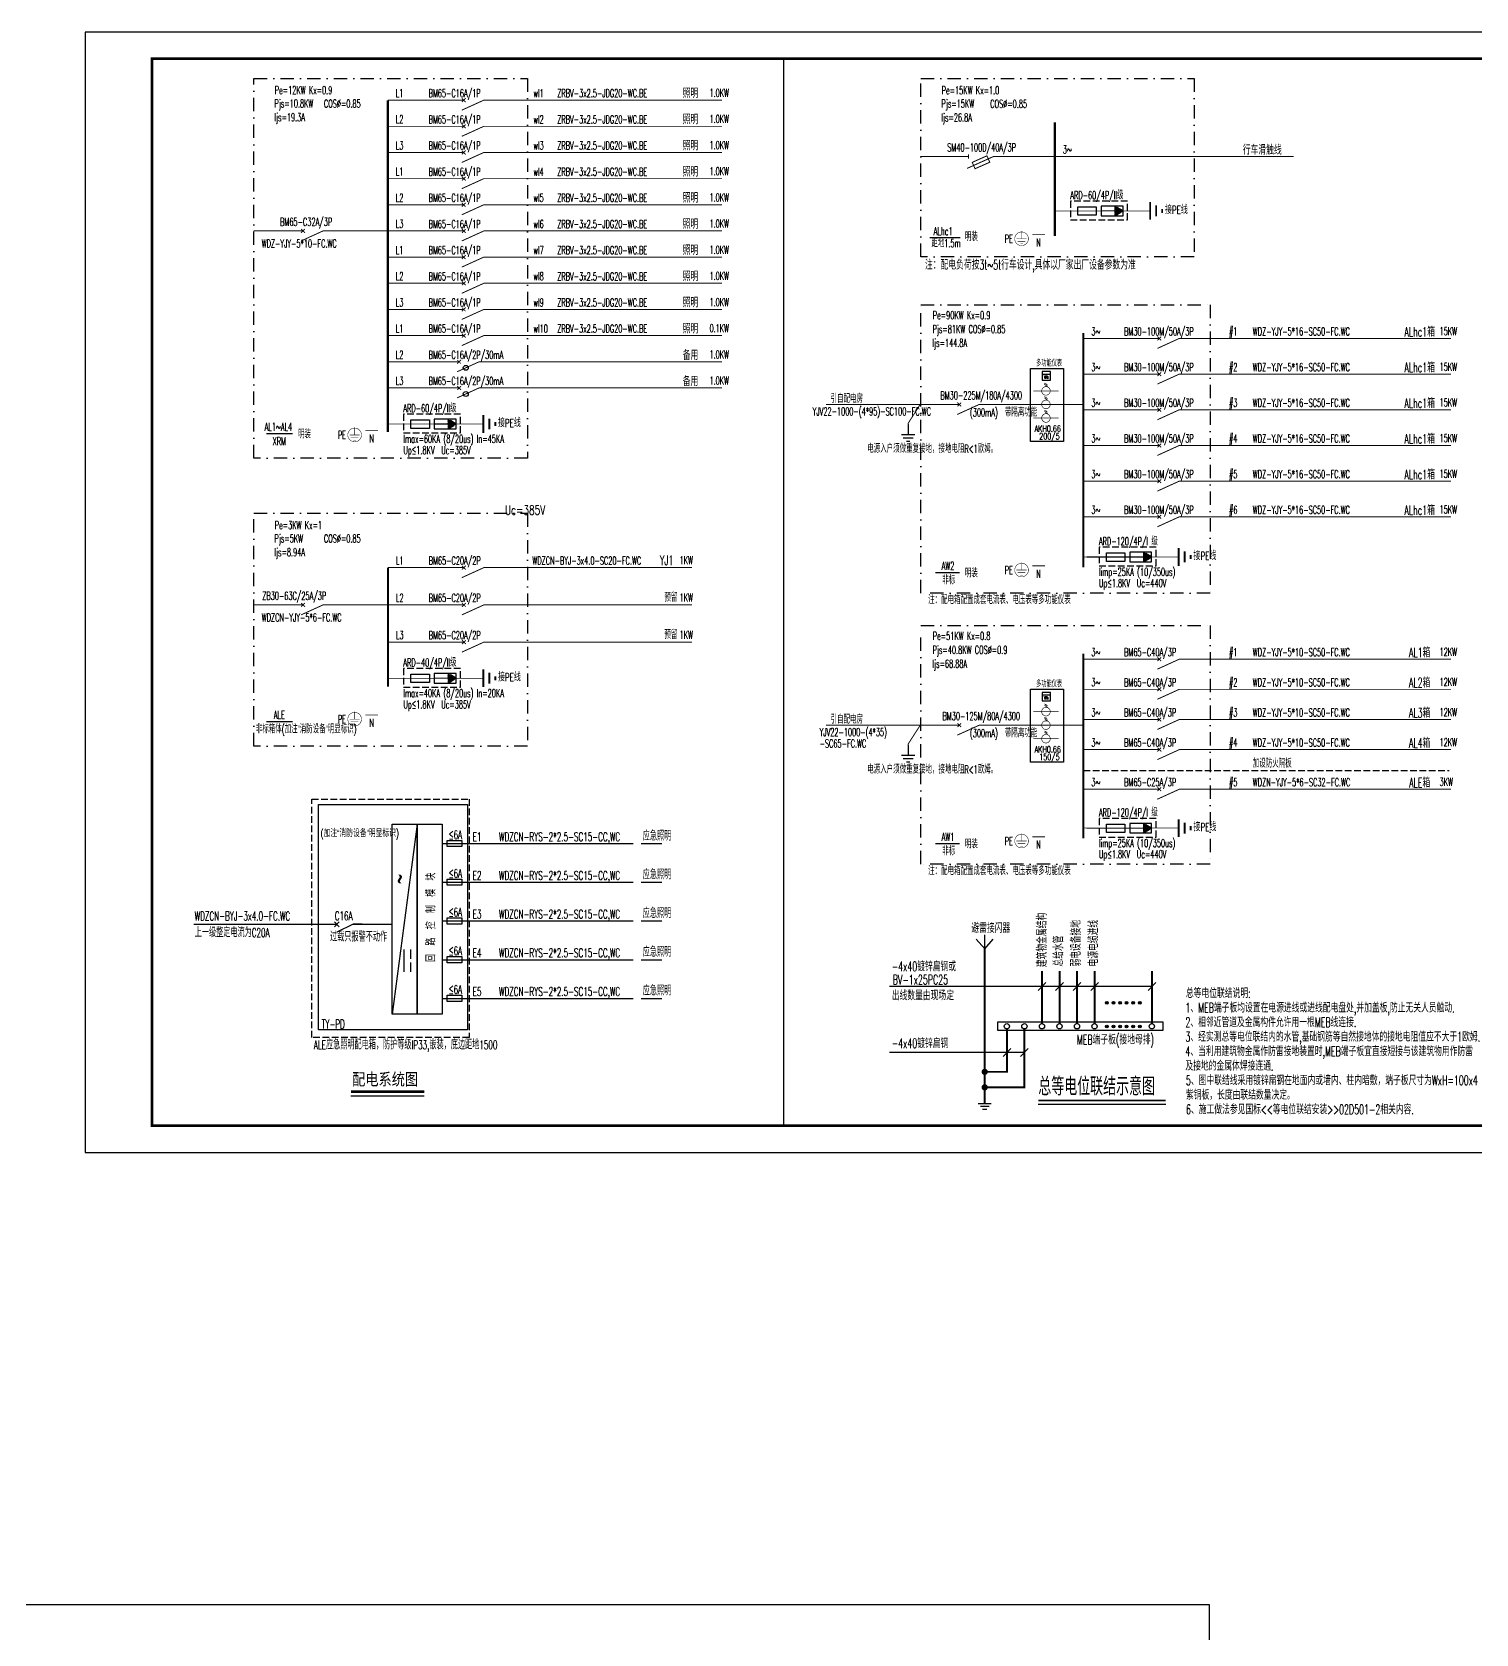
# Model space of a CAD drawing. Extents: x -417156 to 1571408, y 205758 to 1045562.
# Drawn here: x 987235 to 1041386, y 985506 to 1045562 of the extents above; entities that cross this region are included whole.
import ezdxf
from ezdxf.enums import TextEntityAlignment as Align

# ---------------------------------------------------------------- set-up
doc = ezdxf.new("R2010")
doc.units = 0
doc.header["$LTSCALE"] = 1000
doc.header["$MEASUREMENT"] = 0
for name, pattern in [('__DASH', [0.35, 0.25, -0.1]), ('ACAD_ISO02W100', [15, 12, -3]), ('DASH', [0.35, 0.25, -0.1]), ('DASHDOTX2', [2, 1, -0.5, 0, -0.5])]:
    doc.linetypes.add(name, pattern=pattern)
doc.layers.get('0').update_dxf_attribs({"linetype": 'CONTINUOUS'})
for name, color, linetype in [('DIM-照明', 4, 'CONTINUOUS'), ('DOTLN', 2, 'CONTINUOUS'), ('E-SB', 3, 'CONTINUOUS'), ('E-电气标注', 4, 'CONTINUOUS'), ('ELEMENT', 3, 'CONTINUOUS'), ('EQUIP', 3, 'CONTINUOUS'), ('EQUIP_标注', 4, 'CONTINUOUS'), ('LZQ', 200, 'CONTINUOUS'), ('PUB_TEXT', 7, 'CONTINUOUS'), ('PUB_TITLE', 4, 'CONTINUOUS'), ('SIG_TEXT', 7, 'CONTINUOUS'), ('TEL_TEXT', 7, 'CONTINUOUS'), ('TEL_TITLE', 7, 'CONTINUOUS'), ('TEXT', 7, 'CONTINUOUS'), ('WIRE-母线', 6, 'CONTINUOUS'), ('WIRE-照明', 1, 'CONTINUOUS'), ('WIRE-系统', 4, 'CONTINUOUS'), ('XTT', 3, 'CONTINUOUS'), ('ZXP', 7, 'CONTINUOUS'), ('电气', 7, 'CONTINUOUS'), ('电气说明', 2, 'CONTINUOUS'), ('系统层', 7, 'CONTINUOUS')]:
    doc.layers.add(name, color=color, linetype=linetype)
doc.styles.add('-宋体', font='', dxfattribs={"width": 0.8})
doc.styles.add('_COMPLEX', font='complex_.ttf', dxfattribs={"width": 0.6})
doc.styles.add('HZTXT', font='txt', dxfattribs={"width": 0.7, "height": 300, "bigfont": 'HZTXT'})
doc.styles.add('IDQSTYLE', font='simplex.shx', dxfattribs={"width": 0.7, "bigfont": 'hztxt.shx'})
doc.styles.get("Standard").update_dxf_attribs({"font": 'gbenor.shx', "bigfont": 'gbcbig.shx'})
doc.styles.add('STY53', font='COMPLEX', dxfattribs={"width": 0.6, "bigfont": 'HZTXT'})
doc.styles.add('TXT', font='ros.shx', dxfattribs={"width": 0.8, "height": 300, "bigfont": 'hzs.shx'})
doc.styles.add('宋体', font='')
doc.styles.get('-宋体').set_extended_font_data('SimSun')
doc.styles.get('宋体').set_extended_font_data('SimSun')

# ---------------------------------------------------------------- blocks, each defined once
blk = doc.blocks.new('$ELEMENT$00000454')
at = {"const_width": 0.0233}
for points in [[(0, 0), (0, -0.375)], [(-0.25, -0.375), (0.25, -0.375)], [(-0.188, -0.5), (0.188, -0.5)], [(-0.062, -0.625), (0.062, -0.625)]]:
    blk.add_lwpolyline(points, dxfattribs=at)
blk.add_lwpolyline([(0, -0.04, 1), (0, -0.707, 1), (0, -0.04, 1)], format="xyb", dxfattribs=at)
at = {"flags": 9}
blk.add_attdef('S', (0, 0), '', height=0.00000667, dxfattribs=at)
blk = doc.blocks.new('$ELEMENT$00000529')
at = {"const_width": 0.0233}
for points in [[(0, 0), (0, -0.183)], [(-0.291, -0.342), (-0.139, -0.275), (0.017, -0.625), (-0.136, -0.693), (-0.291, -0.342)], [(0, -1), (0, -0.78), (-0.283, -0.152)], [(-0.05, -0.183), (0.05, -0.183)]]:
    blk.add_lwpolyline(points, dxfattribs=at)
at = {"flags": 9}
blk.add_attdef('S', (0, 0), '', height=0.00000667, dxfattribs=at)
blk = doc.blocks.new('M_U44UVE')
for p, q in [((-0.25, -0.375), (0.25, -0.375)), ((-0.1875, -0.5), (0.1875, -0.5)), ((-0.0625, -0.625), (0.0625, -0.625))]:
    blk.add_line(p, q)
blk.add_lwpolyline([(0, 0), (0, -0.375)])
at = {"width": 0.8, "flags": 9}
blk.add_attdef('S', (0.25, -0.5), '', height=0.2, dxfattribs=at)
blk = doc.blocks.new('A$C6EE804A7')
at = {"layer": 'EQUIP', "xscale": 1000, "yscale": 1000, "zscale": 1000, "rotation": 270}
blk.add_blockref('M_U44UVE', (625, 250), dxfattribs=at)
blk = doc.blocks.new('$ELEMENT$00000497')
at = {"const_width": 0.0233}
for points in [[(0, 0), (0, -0.25)], [(0, -1), (0, -0.75), (-0.25, -0.2)], [(-0.047, -0.297), (0.047, -0.203)], [(-0.047, -0.203), (0.047, -0.297)]]:
    blk.add_lwpolyline(points, dxfattribs=at)
at = {"flags": 9}
blk.add_attdef('S', (0, 0), '', height=0.00000667, dxfattribs=at)
blk = doc.blocks.new('$ELEMENT$00000189')
at = {"const_width": 0.0233}
for points in [[(0, 0), (0, -1)], [(0.167, -0.5), (0.3, -0.5)], [(0.256, -0.433), (0.172, -0.567)], [(0.308, -0.433), (0.225, -0.567)]]:
    blk.add_lwpolyline(points, dxfattribs=at)
blk.add_lwpolyline([(0, -0.333, 1), (0, -0.667, 1), (0, -0.333)], format="xyb", close=True, dxfattribs=at)
at = {"flags": 9}
blk.add_attdef('S', (0, 0), '', height=0.00000667, dxfattribs=at)
blk = doc.blocks.new('_LINKPT1')
blk.add_line((0, 0), (0, 0))
blk = doc.blocks.new('M_Z15DKY')
for p, q in [((0.5, 0.5), (-0.5, 0.5)), ((-0.5, 0.5), (-0.5, -0.5)), ((-0.5, 0.2), (0.5, 0.2)), ((0.5, -0.5), (0.5, 0.5)), ((-0.5, -0.5), (0.5, -0.5))]:
    blk.add_line(p, q)
for p in [(-0.5, 0), (0, 0.5), (0.5, 0), (0, -0.5)]:
    blk.add_blockref('_LINKPT1', p)
at = {"style": '_COMPLEX', "width": 0.6}
blk.add_text('Wh', height=0.4, dxfattribs=at).set_placement((0, -0.35), align=Align.CENTER)
at = {"width": 0.8, "flags": 9}
blk.add_attdef('A', (0, 0), '', height=0.00002, dxfattribs=at)
blk = doc.blocks.new('$ELEMENT$00000525')
at = {"const_width": 0.0233}
for points in [[(0, 0), (0, -0.25)], [(-0.25, -0.2), (0, -0.75), (0, -1)], [(-0.047, -0.203), (0.047, -0.297)], [(0.047, -0.203), (-0.047, -0.297)]]:
    blk.add_lwpolyline(points, dxfattribs=at)
blk.add_circle((-0.151, -0.417), 0.0615)
at = {"flags": 9}
blk.add_attdef('S', (0, 0), '', height=0.00000667, dxfattribs=at)

msp = doc.modelspace()

# ---------------------------------------------------------------- hatches: boundary and pattern name
at = {"layer": 'DIM-照明', "linetype": 'BYBLOCK'}
for points in [[(1027595, 1009169, 1), (1027496, 1009169, 1)], [(1027841, 1009169, 1), (1027742, 1009169, 1)], [(1028087, 1009169, 1), (1027989, 1009169, 1)], [(1028334, 1009169, 1), (1028235, 1009169, 1)], [(1028580, 1009169, 1), (1028482, 1009169, 1)], [(1028827, 1009169, 1), (1028728, 1009169, 1)], [(1027595, 1008280, 1), (1027496, 1008280, 1)], [(1027841, 1008280, 1), (1027742, 1008280, 1)], [(1028087, 1008280, 1), (1027989, 1008280, 1)], [(1028334, 1008280, 1), (1028235, 1008280, 1)], [(1028580, 1008280, 1), (1028482, 1008280, 1)], [(1028827, 1008280, 1), (1028728, 1008280, 1)]]:
    msp.add_hatch(color=256, dxfattribs=at).paths.add_polyline_path(points)
h = msp.add_hatch(color=256, dxfattribs=at)
edge = h.paths.add_edge_path()
edge.add_ellipse((1022963, 1006580), major_axis=(-9, 118), ratio=1, start_angle=0, end_angle=360)
h = msp.add_hatch(color=256, dxfattribs=at)
edge = h.paths.add_edge_path()
edge.add_ellipse((1022963, 1005998), major_axis=(-9, 118), ratio=1, start_angle=0, end_angle=360)
at = {"layer": '电气'}
h = msp.add_hatch(dxfattribs=at)
h.set_pattern_fill('ANSI31', color=256, scale=100, style=0)
h.set_pattern_definition([(45, (1506693.367, 1024801.928), (-7.07106781, 7.07106781), [])])
h.paths.add_polyline_path([(1028151, 1038856), (1027848, 1039035), (1027848, 1038677)])
h = msp.add_hatch(dxfattribs=at)
h.set_pattern_fill('ANSI31', color=256, scale=100, style=0)
h.set_pattern_definition([(45, (1481680.628, 1016813.253), (-7.07106781, 7.07106781), [])])
h.paths.add_polyline_path([(1003138, 1030867), (1002835, 1031046), (1002835, 1030688)])
h = msp.add_hatch(dxfattribs=at)
h.set_pattern_fill('ANSI31', color=256, scale=100, style=0)
h.set_pattern_definition([(45, (1507765.502, 1011827.852), (-7.07106781, 7.07106781), [])])
h.paths.add_polyline_path([(1029223, 1025882), (1028920, 1026061), (1028920, 1025703)])
h = msp.add_hatch(dxfattribs=at)
h.set_pattern_fill('ANSI31', color=256, scale=100, style=0)
h.set_pattern_definition([(45, (1481680.628, 1007282.191), (-7.07106781, 7.07106781), [])])
h.paths.add_polyline_path([(1003138, 1021336), (1002835, 1021515), (1002835, 1021157)])
h = msp.add_hatch(dxfattribs=at)
h.set_pattern_fill('ANSI31', color=256, scale=100, style=0)
h.set_pattern_definition([(45, (1507765.502, 1001663.44), (-7.07106781, 7.07106781), [])])
h.paths.add_polyline_path([(1029223, 1015717), (1028920, 1015896), (1028920, 1015539)])

# ---------------------------------------------------------------- linework, layer by layer
at = {"color": 250}
msp.add_line((1015411, 1044562), (1015411, 1004562), dxfattribs=at)
at = {"linetype": '__DASH'}
msp.add_line((1026665, 1017878), (1040383, 1017878), dxfattribs=at)
at = {"color": 7}
for p, q in [((1001677, 1015866, 7223), (1000736, 1008740, 7223)), ((999613, 1012117, 10835), (999280, 1012117, 10835)), ((1001182, 1011168, 3612), (1001182, 1010333, 3612)), ((1001429, 1011168, 3612), (1001429, 1010815, 3612)), ((1001429, 1010674, 3612), (1001429, 1010333, 3612))]:
    msp.add_line(p, q, dxfattribs=at)
for p, q in [((1010084, 1015137, 14446), (1010859, 1015137, 14446)), ((1010084, 1013686, 14446), (1010859, 1013686, 14446)), ((1010084, 1012236, 14446), (1010859, 1012236, 14446)), ((1010084, 1010785, 14446), (1010859, 1010785, 14446)), ((1010084, 1009335, 14446), (1010859, 1009335, 14446))]:
    msp.add_line(p, q)
at = {"color": 1}
for p, q in [((998366, 1012110, 11423), (998666, 1012110, 10835)), ((999280, 1012117, 10835), (1000736, 1012117, 7223))]:
    msp.add_line(p, q, dxfattribs=at)
at = {"color": 7, "linetype": 'ACAD_ISO02W100'}
for p, q in [((998758, 1012204, 10835), (998574, 1012016, 10835)), ((998574, 1012204, 10835), (998758, 1012016, 10835)), ((999280, 1012117, 10835), (998670, 1011816, 10835))]:
    msp.add_line(p, q, dxfattribs=at)
at = {"color": 3, "linetype": 'CONTINUOUS', "const_width": 27}
for points in [[(1028151, 1038856), (1029169, 1038856)], [(1003138, 1030867), (1004156, 1030867)], [(1029223, 1025882), (1030241, 1025882)], [(1003138, 1021336), (1004156, 1021336)], [(1029223, 1015717), (1030241, 1015717)]]:
    msp.add_lwpolyline(points, dxfattribs=at)
at = {"ltscale": 10, "const_width": 50}
for points in [[(1020900, 1037856), (1022054, 1037856)], [(996027, 1030502), (997014, 1030502)], [(1021114, 1025291), (1022026, 1025291)], [(996027, 1019706), (997014, 1019706)], [(1021114, 1015133), (1022026, 1015133)]]:
    msp.add_lwpolyline(points, dxfattribs=at)
msp.add_lwpolyline([(997977, 1016596), (1003570, 1016596), (1003570, 1008160), (997977, 1008160)], close=True)
at = {"color": 7, "elevation": 7223}
for points in [[(1001677, 1015866), (1001677, 1008740), (1000736, 1008740), (1000736, 1015866), (1001677, 1015866)], [(1002617, 1015866), (1002617, 1008740), (1001677, 1008740), (1001677, 1015866), (1002617, 1015866)]]:
    msp.add_lwpolyline(points, dxfattribs=at)
at = {"layer": 'DIM-照明', "ltscale": 1.2}
for q in [(1022642, 1011554), (1022963, 1011718), (1023284, 1011554)]:
    msp.add_line((1022963, 1011190), q, dxfattribs=at)
at = {"layer": 'DIM-照明', "ltscale": 1200}
for p, q in [((1029233, 1009778), (1019390, 1009778)), ((1024451, 1007306), (1019390, 1007306)), ((1022717, 1005392), (1023209, 1005392)), ((1022799, 1005287), (1023127, 1005287)), ((1022881, 1005185), (1023045, 1005185))]:
    msp.add_line(p, q, dxfattribs=at)
at = {"layer": 'DIM-照明', "linetype": 'BYBLOCK'}
for p, q in [((1025257, 1009923), (1024966, 1009632)), ((1025914, 1009923), (1025623, 1009632)), ((1026571, 1009923), (1026281, 1009632)), ((1027228, 1009923), (1026938, 1009632)), ((1029378, 1009923), (1029087, 1009632)), ((1023945, 1007451), (1023654, 1007161)), ((1024596, 1007451), (1024306, 1007161))]:
    msp.add_line(p, q, dxfattribs=at)
at = {"layer": 'DIM-照明', "ltscale": 1.2, "const_width": 73.9}
for points in [[(1022963, 1005392), (1022963, 1011190)], [(1025112, 1008387), (1025112, 1010365)], [(1025769, 1008387), (1025769, 1010365)], [(1026426, 1008387), (1026426, 1010365)], [(1027083, 1008387), (1027083, 1010365)], [(1029233, 1008387), (1029233, 1010365)], [(1023800, 1008189), (1023800, 1006580), (1022963, 1006580)], [(1024451, 1008189), (1024451, 1005998), (1022963, 1005998)]]:
    msp.add_lwpolyline(points, dxfattribs=at)
at = {"layer": 'DIM-照明', "linetype": 'BYBLOCK'}
msp.add_lwpolyline([(1023453, 1008455), (1029639, 1008455), (1029639, 1008126), (1023453, 1008126)], close=True, dxfattribs=at)
for centre, radius in [((1027545, 1009169), 49.3), ((1027792, 1009169), 49.3), ((1028038, 1009169), 49.3), ((1028284, 1009169), 49.3), ((1028531, 1009169), 49.3), ((1028777, 1009169), 49.3), ((1023794, 1008288), 98.8), ((1024451, 1008288), 98.8), ((1025110, 1008288), 98.8), ((1025767, 1008288), 98.8), ((1026424, 1008288), 98.8), ((1027081, 1008288), 98.8), ((1029231, 1008288), 98.8), ((1027545, 1008280), 49.3), ((1027792, 1008280), 49.3), ((1028038, 1008280), 49.3), ((1028284, 1008280), 49.3), ((1028531, 1008280), 49.3), ((1028777, 1008280), 49.3)]:
    msp.add_circle(centre, radius, dxfattribs=at)
at = {"layer": 'DOTLN', "color": 2, "linetype": 'DASH'}
for points in [[(1026178, 1038520), (1028319, 1038520), (1028319, 1039220), (1026178, 1039220)], [(1001165, 1030531), (1003307, 1030531), (1003307, 1031231), (1001165, 1031231)], [(1027250, 1025546), (1029392, 1025546), (1029392, 1026246), (1027250, 1026246)], [(1001165, 1021000), (1003307, 1021000), (1003307, 1021700), (1001165, 1021700)], [(1027250, 1015381), (1029392, 1015381), (1029392, 1016081), (1027250, 1016081)]]:
    msp.add_lwpolyline(points, close=True, dxfattribs=at)
at = {"layer": 'DOTLN', "linetype": 'DASH'}
for points in [[(1028151, 1038856), (1027848, 1039035), (1027848, 1038677), (1028151, 1038856)], [(1003138, 1030867), (1002835, 1031046), (1002835, 1030688), (1003138, 1030867)], [(1029223, 1025882), (1028920, 1026061), (1028920, 1025703), (1029223, 1025882)], [(1003138, 1021336), (1002835, 1021515), (1002835, 1021157), (1003138, 1021336)], [(1029223, 1015717), (1028920, 1015896), (1028920, 1015539), (1029223, 1015717)]]:
    msp.add_lwpolyline(points, dxfattribs=at)
at = {"layer": 'E-电气标注', "color": 2, "linetype": 'DASH'}
msp.add_lwpolyline([(997727, 1016798), (1003634, 1016798), (1003634, 1007871), (997727, 1007871)], close=True, dxfattribs=at)
at = {"layer": 'EQUIP', "color": 3, "linetype": 'BYBLOCK', "const_width": 35}
for points in [[(1020095, 1030560), (1020095, 1030900), (1020546, 1031601)], [(1020095, 1018536), (1020095, 1018876), (1020546, 1019577)]]:
    msp.add_lwpolyline(points, dxfattribs=at)
at = {"layer": 'EQUIP_标注', "const_width": 70, "elevation": 602}
msp.add_lwpolyline([(1024973, 1005503), (1029752, 1005503)], dxfattribs=at)
at = {"layer": 'EQUIP_标注', "elevation": 602}
msp.add_lwpolyline([(1024973, 1005363), (1029752, 1005363)], dxfattribs=at)
at = {"layer": 'LZQ', "linetype": 'DASHDOTX2', "ltscale": 0.5}
for points in [[(995552, 1043824), (1005810, 1043824), (1005810, 1029588), (995552, 1029588)], [(1020564, 1043817), (1030822, 1043817), (1030822, 1037135), (1020564, 1037135)], [(1020564, 1035340), (1031415, 1035340), (1031415, 1024523), (1020564, 1024523)], [(995552, 1027518), (1005810, 1027518), (1005810, 1018793), (995552, 1018793)], [(1020564, 1023316), (1031415, 1023316), (1031415, 1014364), (1020564, 1014364)]]:
    msp.add_lwpolyline(points, close=True, dxfattribs=at)
at = {"layer": 'PUB_TITLE'}
msp.add_lwpolyline([(863197, 867803), (1031397, 867803), (1031397, 986603), (863197, 986603)], close=True, dxfattribs=at)
at = {"layer": 'SIG_TEXT'}
for points in [[(1024675, 1032953), (1025920, 1032953), (1025920, 1030211), (1024675, 1030211)], [(1024675, 1020928), (1025920, 1020928), (1025920, 1018187), (1024675, 1018187)]]:
    msp.add_lwpolyline(points, close=True, dxfattribs=at)
at = {"layer": 'TEL_TITLE'}
msp.add_lwpolyline([(989229, 1003562), (1048629, 1003562), (1048629, 1045562), (989229, 1045562)], close=True, dxfattribs=at)
at = {"layer": 'TEL_TITLE', "const_width": 100}
msp.add_lwpolyline([(991729, 1004562), (1047629, 1004562), (1047629, 1044562), (991729, 1044562)], close=True, dxfattribs=at)
at = {"layer": 'WIRE-母线', "ltscale": 10, "const_width": 80}
for points in [[(1000579, 1043007), (1000580, 1030568)], [(1025593, 1042173), (1025593, 1037918)], [(1026665, 1025496), (1026665, 1034282)], [(1000582, 1025483), (1000582, 1021026)], [(1026665, 1015338), (1026665, 1022257)]]:
    msp.add_lwpolyline(points, dxfattribs=at)
at = {"layer": 'WIRE-照明', "const_width": 40}
for points in [[(1027326, 1038856), (1027848, 1038856)], [(1002314, 1030867), (1002835, 1030867)], [(1028399, 1025882), (1028920, 1025882)], [(1002314, 1021336), (1002835, 1021336)], [(1028399, 1015717), (1028920, 1015717)]]:
    msp.add_lwpolyline(points, dxfattribs=at)
at = {"layer": 'WIRE-系统', "ltscale": 10}
for points, const_width in [([(1000579, 1043007), (1003051, 1043007)], 35), ([(1004376, 1043007), (1013110, 1043007)], 35), ([(1000579, 1042027), (1003051, 1042027)], 35), ([(1004376, 1042027), (1013110, 1042027)], 35), ([(1000579, 1041046), (1003051, 1041046)], 35), ([(1004376, 1041046), (1013110, 1041046)], 35), ([(1025593, 1040895), (1034552, 1040895)], 35), ([(1000579, 1040065), (1003051, 1040065)], 35), ([(1004376, 1040065), (1013110, 1040065)], 35), ([(1000579, 1039085), (1003051, 1039085)], 35), ([(1004376, 1039085), (1013110, 1039085)], 35), ([(1000579, 1038104), (1003051, 1038104)], 35), ([(1004376, 1038104), (1013110, 1038104)], 35), ([(1024745, 1037968), (1025225, 1037968)], 28), ([(1000579, 1037123), (1003051, 1037123)], 35), ([(1004376, 1037123), (1013110, 1037123)], 35), ([(1000579, 1036142), (1003051, 1036142)], 35), ([(1004376, 1036142), (1013110, 1036142)], 35), ([(1000579, 1035162), (1003051, 1035162)], 35), ([(1004376, 1035162), (1013110, 1035162)], 35), ([(1000579, 1034181), (1003051, 1034181)], 35), ([(1004376, 1034181), (1013110, 1034181)], 35), ([(1026662, 1034075), (1029135, 1034075)], 35), ([(1030460, 1034075), (1040455, 1034075)], 35), ([(1000579, 1033200), (1003051, 1033200)], 35), ([(1004376, 1033200), (1013110, 1033200)], 35), ([(1026662, 1032738), (1029135, 1032738)], 35), ([(1030460, 1032738), (1040455, 1032738)], 35), ([(1000579, 1032220), (1003051, 1032220)], 35), ([(1004376, 1032220), (1013110, 1032220)], 35), ([(1026662, 1031400), (1029135, 1031400)], 35), ([(1030460, 1031400), (1040455, 1031400)], 35), ([(999732, 1030615), (1000212, 1030615)], 28), ([(1026662, 1030063), (1029135, 1030063)], 35), ([(1030460, 1030063), (1040455, 1030063)], 35), ([(1026662, 1028726), (1029135, 1028726)], 35), ([(1030460, 1028726), (1040455, 1028726)], 35), ([(1026662, 1027388), (1029135, 1027388)], 35), ([(1030460, 1027388), (1040455, 1027388)], 35), ([(1000582, 1025483), (1003055, 1025483)], 35), ([(1004555, 1025483), (1011990, 1025483)], 35), ([(1024745, 1025549), (1025225, 1025549)], 28), ([(1000582, 1024086), (1003055, 1024086)], 35), ([(1004555, 1024086), (1011990, 1024086)], 35), ([(1000582, 1022689), (1003055, 1022689)], 35), ([(1004555, 1022689), (1011990, 1022689)], 35), ([(1026662, 1022051), (1029135, 1022051)], 35), ([(1030460, 1022051), (1040455, 1022051)], 35), ([(1026662, 1020921), (1029135, 1020921)], 35), ([(1030460, 1020921), (1040455, 1020921)], 35), ([(999732, 1019958), (1000212, 1019958)], 28), ([(1026662, 1019790), (1029135, 1019790)], 35), ([(1030460, 1019790), (1040455, 1019790)], 35), ([(1026662, 1018660), (1029135, 1018660)], 35), ([(1030460, 1018660), (1040455, 1018660)], 35), ([(1026662, 1017175), (1029135, 1017175)], 35), ([(1030460, 1017175), (1040455, 1017175)], 35), ([(1024745, 1015391), (1025225, 1015391)], 28)]:
    msp.add_lwpolyline(points, dxfattribs=dict(at, const_width=const_width))
at = {"layer": 'WIRE-系统', "const_width": 35}
for points in [[(1022207, 1040895), (1020562, 1040895)], [(1023332, 1040895), (1025591, 1040895)], [(997209, 1038104), (995550, 1038104)], [(998334, 1038104), (1000579, 1038104)], [(997212, 1024086), (995553, 1024086)], [(998337, 1024086), (1000582, 1024086)]]:
    msp.add_lwpolyline(points, dxfattribs=at)
at = {"layer": 'WIRE-系统', "color": 4, "const_width": 35}
for points in [[(1022009, 1031601), (1017005, 1031601)], [(1026665, 1031601), (1023134, 1031601)], [(1022009, 1019577), (1017005, 1019577)], [(1026665, 1019577), (1023134, 1019577)]]:
    msp.add_lwpolyline(points, dxfattribs=at)
at = {"layer": 'XTT', "color": 3, "linetype": 'CONTINUOUS'}
for p, q in [((1002617, 1015137, 7223), (1003570, 1015137, 7223)), ((1003570, 1015137, 14446), (1009776, 1015137, 14446)), ((1002617, 1013686, 7223), (1003570, 1013686, 7223)), ((1003570, 1013686, 14446), (1009776, 1013686, 14446)), ((993298, 1012110, 941), (998366, 1012110, 10201)), ((1002617, 1012236, 7223), (1003570, 1012236, 7223)), ((1003570, 1012236, 14446), (1009776, 1012236, 14446)), ((1002617, 1010785, 7223), (1003570, 1010785, 7223)), ((1003570, 1010785, 14446), (1009776, 1010785, 14446)), ((1002617, 1009335, 7223), (1003570, 1009335, 7223)), ((1003570, 1009335, 14446), (1009776, 1009335, 14446))]:
    msp.add_line(p, q, dxfattribs=at)
for points, const_width in [([(1025593, 1038856), (1027326, 1038856)], 27), ([(1000580, 1030867), (1002314, 1030867)], 27), ([(1026665, 1025882), (1028399, 1025882)], 27), ([(1026786, 1025882), (1028399, 1025882)], 40), ([(1000580, 1021336), (1002314, 1021336)], 27), ([(1026665, 1015717), (1028399, 1015717)], 27), ([(1026786, 1015717), (1028399, 1015717)], 40)]:
    msp.add_lwpolyline(points, dxfattribs=dict(at, const_width=const_width))
for points in [[(1002806, 1015256), (1003357, 1015256), (1003357, 1015023), (1002806, 1015023)], [(1002806, 1013805), (1003357, 1013805), (1003357, 1013572), (1002806, 1013572)], [(1002806, 1012355), (1003357, 1012355), (1003357, 1012122), (1002806, 1012122)], [(1002806, 1010904), (1003357, 1010904), (1003357, 1010672), (1002806, 1010672)], [(1002806, 1009454), (1003357, 1009454), (1003357, 1009221), (1002806, 1009221)]]:
    msp.add_lwpolyline(points, close=True, dxfattribs=at)
at = {"layer": '电气'}
for points in [[(1026457, 1039009), (1027148, 1039009), (1027148, 1038690), (1026457, 1038690)], [(1001445, 1031020), (1002135, 1031020), (1002135, 1030701), (1001445, 1030701)], [(1027530, 1026035), (1028220, 1026035), (1028220, 1025716), (1027530, 1025716)], [(1001445, 1021489), (1002135, 1021489), (1002135, 1021170), (1001445, 1021170)], [(1027530, 1015871), (1028220, 1015871), (1028220, 1015551), (1027530, 1015551)]]:
    msp.add_lwpolyline(points, close=True, dxfattribs=at)
at = {"layer": '电气', "const_width": 72}
for points in [[(1029169, 1038522), (1029169, 1039190)], [(1029394, 1038650), (1029394, 1039062)], [(1029619, 1038779), (1029619, 1038933)], [(1004156, 1030533), (1004156, 1031202)], [(1004381, 1030662), (1004381, 1031073)], [(1004606, 1030790), (1004606, 1030944)], [(1030241, 1025548), (1030241, 1026216)], [(1030466, 1025676), (1030466, 1026088)], [(1030691, 1025805), (1030691, 1025959)], [(1004156, 1021002), (1004156, 1021671)], [(1004381, 1021131), (1004381, 1021542)], [(1004606, 1021259), (1004606, 1021413)], [(1030241, 1015383), (1030241, 1016052)], [(1030466, 1015512), (1030466, 1015923)], [(1030691, 1015640), (1030691, 1015795)]]:
    msp.add_lwpolyline(points, dxfattribs=at)
at = {"layer": '电气说明', "color": 3}
msp.add_line((999191, 1005686), (1001937, 1005686), dxfattribs=at)
at = {"layer": '电气说明', "color": 3, "const_width": 90.7}
msp.add_lwpolyline([(999202, 1005838), (1001947, 1005838)], dxfattribs=at)
at = {"layer": '系统层', "color": 1, "linetype": 'CONTINUOUS'}
for points in [[(1027326, 1038677), (1028151, 1038677), (1028151, 1039035), (1027326, 1039035)], [(1002314, 1030688), (1003138, 1030688), (1003138, 1031046), (1002314, 1031046)], [(1028399, 1025703), (1029223, 1025703), (1029223, 1026061), (1028399, 1026061)], [(1002314, 1021157), (1003138, 1021157), (1003138, 1021515), (1002314, 1021515)], [(1028399, 1015539), (1029223, 1015539), (1029223, 1015896), (1028399, 1015896)]]:
    msp.add_lwpolyline(points, close=True, dxfattribs=at)

# ---------------------------------------------------------------- block references
at = {"layer": 'E-SB', "xscale": 1573.714285714319, "yscale": 1573.714285714319, "zscale": 1573.714285714286, "rotation": 90}
msp.add_blockref('$ELEMENT$00000529', (1022063, 1040895), dxfattribs=at)
at = {"layer": 'ELEMENT', "ltscale": 10, "xscale": 1500, "yscale": 1500, "rotation": 89.99999999089307}
for p in [(1003051, 1043007), (1003051, 1042027), (1003051, 1041046), (1003051, 1040065), (1003051, 1039085), (997022, 1038104), (1003051, 1038104), (1003051, 1037123), (1003051, 1036142), (1003051, 1035162), (1003051, 1034181), (1029136, 1034075), (1029136, 1032738), (1021634, 1031601), (1029136, 1031400), (1029136, 1030063), (1029136, 1028726), (1029136, 1027388), (1003055, 1025483), (997025, 1024086), (1003055, 1024086), (1003055, 1022689), (1029136, 1022051), (1029136, 1020921), (1029136, 1019790), (1021634, 1019577), (1029136, 1018660), (1029136, 1017175)]:
    msp.add_blockref('$ELEMENT$00000497', p, dxfattribs=at)
at = {"layer": 'ELEMENT', "ltscale": 100, "xscale": 768, "yscale": 768, "zscale": 768}
for p in [(1024345, 1038098), (999333, 1030744), (1024345, 1025679), (999333, 1020088), (1024345, 1015520)]:
    msp.add_blockref('$ELEMENT$00000454', p, dxfattribs=at)
at = {"layer": 'ELEMENT', "xscale": 1500, "yscale": 1500, "rotation": 89.99999999089307}
for p in [(1002876, 1033200), (1002876, 1032220)]:
    msp.add_blockref('$ELEMENT$00000525', p, dxfattribs=at)
at = {"layer": 'ELEMENT', "ltscale": 10, "xscale": 960, "yscale": 960, "zscale": 0.8, "rotation": 89.99999999144003}
for p in [(1024780, 1032108), (1024780, 1031601), (1024780, 1031092), (1024780, 1020084), (1024780, 1019577), (1024780, 1019068)]:
    msp.add_blockref('$ELEMENT$00000189', p, dxfattribs=at)
at = {"layer": 'EQUIP', "xscale": 320, "yscale": 320, "zscale": 320}
for p in [(1025275, 1032670), (1025275, 1020645)]:
    msp.add_blockref('M_Z15DKY', p, dxfattribs=at)
at = {"layer": 'EQUIP', "color": 3, "linetype": 'BYBLOCK', "rotation": 90}
for p in [(1020345, 1030224), (1020345, 1018200)]:
    msp.add_blockref('A$C6EE804A7', p, dxfattribs=at)

# ---------------------------------------------------------------- texts
at = {"color": 7, "style": 'TXT', "width": 0.55}
msp.add_text('~', height=891, rotation=90, dxfattribs=at).set_placement((1001459, 1013615, 10835))
at = {"layer": 'PUB_TEXT', "color": 7, "ltscale": 10, "style": 'STY53', "width": 0.6}
for s, height, p in [('Pe=12KW Kx=0.9', 300, (996337, 1043234)), ('L1', 300, (1000878, 1043122)), ('BM65-C16A/1P', 300, (1002106, 1043118)), ('wl1', 300, (1006039, 1043119)), ('ZRBV-3x2.5-JDG20-WC.BE', 300, (1006932, 1043118)), ('1.0KW', 300, (1012642, 1043133)), ('Pe=15KW Kx=1.0', 300, (1021349, 1043227)), ('Pjs=10.8KW', 300, (996328, 1042735)), ('COS%%C=0.85', 300, (998181, 1042727)), ('Pjs=15KW', 300, (1021341, 1042728)), ('COS%%C=0.85', 300, (1023171, 1042720)), ('Ijs=19.3A', 300, (996322, 1042217)), ('L2', 300, (1000878, 1042141)), ('BM65-C16A/1P', 300, (1002106, 1042137)), ('wl2', 300, (1006039, 1042138)), ('ZRBV-3x2.5-JDG20-WC.BE', 300, (1006932, 1042137)), ('1.0KW', 300, (1012642, 1042152)), ('Ijs=26.8A', 300, (1021335, 1042210)), ('L3', 300, (1000878, 1041160)), ('BM65-C16A/1P', 300, (1002106, 1041156)), ('wl3', 300, (1006039, 1041157)), ('ZRBV-3x2.5-JDG20-WC.BE', 300, (1006932, 1041156)), ('1.0KW', 300, (1012642, 1041171)), ('SM40-100D/40A/3P', 300, (1021559, 1041085)), ('3~', 300, (1025891, 1041011)), ('L1', 300, (1000878, 1040180)), ('BM65-C16A/1P', 300, (1002106, 1040176)), ('wl4', 300, (1006039, 1040176)), ('ZRBV-3x2.5-JDG20-WC.BE', 300, (1006932, 1040176)), ('1.0KW', 300, (1012642, 1040191)), ('ARD-60/4P/II级', 300, (1026173, 1039294)), ('L2', 300, (1000878, 1039199)), ('BM65-C16A/1P', 300, (1002106, 1039195)), ('wl5', 300, (1006039, 1039196)), ('ZRBV-3x2.5-JDG20-WC.BE', 300, (1006932, 1039195)), ('1.0KW', 300, (1012642, 1039210)), ('BM65-C32A/3P', 300, (996539, 1038294)), ('L3', 300, (1000878, 1038218)), ('BM65-C16A/1P', 300, (1002106, 1038214)), ('wl6', 300, (1006039, 1038215)), ('ZRBV-3x2.5-JDG20-WC.BE', 300, (1006932, 1038214)), ('1.0KW', 300, (1012642, 1038229)), ('WDZ-YJY-5*10-FC.WC', 300, (995848, 1037482)), ('距地1.5m', 300, (1020961, 1037492)), ('ALhc1', 300, (1021049, 1037943)), ('明装', 300, (1022220, 1037731)), ('L1', 300, (1000878, 1037238)), ('BM65-C16A/1P', 300, (1002106, 1037234)), ('wl7', 300, (1006039, 1037234)), ('ZRBV-3x2.5-JDG20-WC.BE', 300, (1006932, 1037234)), ('1.0KW', 300, (1012642, 1037249)), ('BM65-C16A/1P', 300, (1002106, 1036253)), ('1.0KW', 300, (1012642, 1036268)), ('注：配电负荷按3t~5t行车设计,具体以厂家出厂设备参数为准', 360, (1020723, 1036656)), ('L2', 300, (1000878, 1036257)), ('wl8', 300, (1006039, 1036254)), ('ZRBV-3x2.5-JDG20-WC.BE', 300, (1006932, 1036253)), ('L3', 300, (1000878, 1035276)), ('BM65-C16A/1P', 300, (1002106, 1035272)), ('wl9', 300, (1006039, 1035273)), ('ZRBV-3x2.5-JDG20-WC.BE', 300, (1006932, 1035272)), ('1.0KW', 300, (1012642, 1035287)), ('Pe=90KW Kx=0.9', 300, (1021015, 1034796)), ('L1', 300, (1000878, 1034296)), ('BM65-C16A/1P', 300, (1002106, 1034292)), ('wl10', 300, (1006039, 1034292)), ('ZRBV-3x2.5-JDG20-WC.BE', 300, (1006932, 1034292)), ('0.1KW', 300, (1012642, 1034307)), ('Pjs=81KW COS%%C=0.85', 300, (1021007, 1034274)), ('3~', 300, (1026961, 1034190)), ('BM30-100M/50A/3P', 300, (1028191, 1034186)), ('#1', 300, (1032124, 1034186)), ('WDZ-YJY-5*16-SC50-FC.WC', 300, (1033017, 1034186)), ('15KW', 300, (1040022, 1034201)), ('L2', 300, (1000878, 1033315)), ('BM65-C16A/2P/30mA', 300, (1002106, 1033311)), ('1.0KW', 300, (1012642, 1033326)), ('Ijs=144.8A', 300, (1021001, 1033756)), ('多功能仪表', 240, (1024891, 1033027)), ('3~', 300, (1026961, 1032852)), ('BM30-100M/50A/3P', 300, (1028191, 1032848)), ('#2', 300, (1032124, 1032849)), ('WDZ-YJY-5*16-SC50-FC.WC', 300, (1033017, 1032848)), ('15KW', 300, (1040022, 1032863)), ('L3', 300, (1000878, 1032334)), ('BM65-C16A/2P/30mA', 300, (1002106, 1032330)), ('1.0KW', 300, (1012642, 1032345)), ('3~', 300, (1026961, 1031515)), ('BM30-100M/50A/3P', 300, (1028191, 1031511)), ('#3', 300, (1032124, 1031512)), ('WDZ-YJY-5*16-SC50-FC.WC', 300, (1033017, 1031511)), ('15KW', 300, (1040022, 1031526)), ('ARD-60/4P/II级', 300, (1001160, 1031305)), ('AL1~AL4', 300, (995956, 1030615)), ('明装', 300, (997209, 1030333)), ('AKH0.66', 240, (1024832, 1030572)), ('200/5', 240, (1025006, 1030289)), ('XRM', 300, (996257, 1030072)), ('Imax=60KA (8/20us) In=45KA', 300, (1001160, 1030158)), ('Up≤1.8KV  Uc=385V', 300, (1001160, 1029736)), ('3~', 300, (1026961, 1030177)), ('BM30-100M/50A/3P', 300, (1028191, 1030173)), ('#4', 300, (1032124, 1030174)), ('WDZ-YJY-5*16-SC50-FC.WC', 300, (1033017, 1030173)), ('15KW', 300, (1040022, 1030189)), ('3~', 300, (1026961, 1028840)), ('BM30-100M/50A/3P', 300, (1028191, 1028836)), ('#5', 300, (1032124, 1028837)), ('WDZ-YJY-5*16-SC50-FC.WC', 300, (1033017, 1028836)), ('15KW', 300, (1040022, 1028851)), ('3~', 300, (1026961, 1027503)), ('BM30-100M/50A/3P', 300, (1028191, 1027499)), ('#6', 300, (1032124, 1027499)), ('WDZ-YJY-5*16-SC50-FC.WC', 300, (1033017, 1027499)), ('15KW', 300, (1040022, 1027514)), ('Pe=3KW Kx=1', 300, (996337, 1026928)), ('Pjs=5KW', 300, (996328, 1026429)), ('COS%%C=0.85', 300, (998181, 1026422)), ('ARD-120/4P/I 级', 300, (1027245, 1026320)), ('Ijs=8.94A', 300, (996322, 1025912)), ('L1', 300, (1000881, 1025598)), ('BM65-C20A/2P', 300, (1002110, 1025594)), ('WDZCN-BYJ-3x4.0-SC20-FC.WC', 300, (1005999, 1025594)), ('1KW', 300, (1011522, 1025609)), ('AW2', 300, (1021348, 1025396)), ('非标', 300, (1021372, 1024861)), ('明装', 300, (1022222, 1025122)), ('Iimp=25KA (10/350us)', 300, (1027245, 1025173)), ('ZB30-63C/25A/3P', 300, (995870, 1024276)), ('BM65-C20A/2P', 300, (1002110, 1024196)), ('Up≤1.8KV  Uc=440V', 300, (1027245, 1024751)), ('L2', 300, (1000881, 1024200)), ('预留', 300, (1010952, 1024211)), ('1KW', 300, (1011522, 1024211)), ('注：配电箱配置成套电流表、电压表等多功能仪表', 300, (1020841, 1024120)), ('WDZCN-YJY-5*6-FC.WC', 300, (995851, 1023464)), ('L3', 300, (1000881, 1022803)), ('BM65-C20A/2P', 300, (1002110, 1022799)), ('预留', 300, (1010952, 1022814)), ('1KW', 300, (1011522, 1022814)), ('Pe=51KW Kx=0.8', 300, (1021015, 1022771)), ('Pjs=40.8KW COS%%C=0.9', 300, (1021007, 1022249)), ('3~', 300, (1026961, 1022165)), ('BM65-C40A/3P', 300, (1028191, 1022161)), ('#1', 300, (1032124, 1022162)), ('WDZ-YJY-5*10-SC50-FC.WC', 300, (1033017, 1022161)), ('12KW', 300, (1040022, 1022176)), ('ARD-40/4P/II级', 300, (1001160, 1021774)), ('Ijs=68.88A', 300, (1021001, 1021731)), ('Imax=40KA (8/20us) In=20KA', 300, (1001160, 1020627)), ('多功能仪表', 240, (1024891, 1021003)), ('3~', 300, (1026961, 1021035)), ('BM65-C40A/3P', 300, (1028191, 1021031)), ('#2', 300, (1032124, 1021032)), ('WDZ-YJY-5*10-SC50-FC.WC', 300, (1033017, 1021031)), ('12KW', 300, (1040022, 1021046)), ('Up≤1.8KV  Uc=385V', 300, (1001160, 1020205)), ('ALE', 300, (996302, 1019819)), ('3~', 300, (1026961, 1019905)), ('BM65-C40A/3P', 300, (1028191, 1019901)), ('#3', 300, (1032124, 1019902)), ('WDZ-YJY-5*10-SC50-FC.WC', 300, (1033017, 1019901)), ('12KW', 300, (1040022, 1019916)), ('非标箱体(加注“消防设备”明显标识)', 300, (995629, 1019276)), ('AKH0.66', 240, (1024832, 1018548)), ('150/5', 240, (1025006, 1018265)), ('3~', 300, (1026961, 1018775)), ('BM65-C40A/3P', 300, (1028191, 1018771)), ('#4', 300, (1032124, 1018771)), ('WDZ-YJY-5*10-SC50-FC.WC', 300, (1033017, 1018771)), ('12KW', 300, (1040022, 1018786)), ('加设防火隔板', 300, (1033017, 1017989)), ('3~', 300, (1026961, 1017290)), ('BM65-C25A/3P', 300, (1028191, 1017286)), ('#5', 300, (1032124, 1017286)), ('WDZN-YJY-5*6-SC32-FC.WC', 300, (1033017, 1017286)), ('3KW', 300, (1040022, 1017301)), ('ARD-120/4P/I 级', 300, (1027245, 1016155)), ('≤6A', 330, (1002857, 1015303, 2889)), ('E1', 330, (1003759, 1015227, 7223)), ('WDZCN-RYS-2*2.5-SC15-CC,WC ', 330, (1004750, 1015227, 7223)), ('应急照明', 330, (1010139, 1015252, 10835)), ('AW1', 300, (1021348, 1015237)), ('非标', 300, (1021372, 1014703)), ('明装', 300, (1022222, 1014964)), ('Iimp=25KA (10/350us)', 300, (1027245, 1015008)), ('Up≤1.8KV  Uc=440V', 300, (1027245, 1014587)), ('≤6A', 330, (1002857, 1013853, 2889)), ('E2', 330, (1003759, 1013776, 7223)), ('WDZCN-RYS-2*2.5-SC15-CC,WC ', 330, (1004750, 1013776, 7223)), ('应急照明', 330, (1010139, 1013802, 10835)), ('注：配电箱配置成套电流表、电压表等多功能仪表', 300, (1020841, 1013961)), ('WDZCN-BYJ-3x4.0-FC.WC', 330, (993337, 1012256, 15022)), ('C16A', 330, (998588, 1012261, 10835)), ('≤6A', 330, (1002857, 1012402, 2889)), ('E3', 330, (1003759, 1012326, 7223)), ('WDZCN-RYS-2*2.5-SC15-CC,WC ', 330, (1004750, 1012326, 7223)), ('应急照明', 330, (1010139, 1012351, 10835)), ('上一级整定电流为C20A', 330, (993337, 1011633, 15022)), ('避雷接闪器', 360, (1022463, 1011792)), ('过载只报警不动作', 330, (998413, 1011470, 10835)), ('≤6A', 330, (1002857, 1010952, 2889)), ('E4', 330, (1003759, 1010875, 7223)), ('WDZCN-RYS-2*2.5-SC15-CC,WC ', 330, (1004750, 1010875, 7223)), ('应急照明', 330, (1010139, 1010901, 10835)), ('-4x40镀锌扁钢或', 360, (1019478, 1010351)), ('BV-1x25PC25', 360, (1019515, 1009856)), ('≤6A', 330, (1002857, 1009502, 2889)), ('E5', 330, (1003759, 1009425, 7223)), ('WDZCN-RYS-2*2.5-SC15-CC,WC ', 330, (1004750, 1009425, 7223)), ('应急照明', 330, (1010139, 1009450, 10835)), ('出线数量由现场定', 360, (1019478, 1009265)), ('总等电位联结说明:', 360, (1030509, 1009349, 602)), ('1、MEB端子板均设置在电源进线或进线配电盘处,并加盖板,防止无关人员触动.', 360, (1030490, 1008805, 602)), ('TY-PD', 330, (998100, 1008206)), ('2、相邻近管道及金属构件允许用一根MEB线连接.', 360, (1030490, 1008260, 602)), ('ALE应急照明配电箱，防护等级IP33,嵌装，底边距地1500', 330, (997802, 1007425)), ('-4x40镀锌扁钢', 360, (1019478, 1007470)), ('MEB端子板(接地母排)', 360, (1026418, 1007609)), ('3、经实测总等电位联结内的水管,基础钢筋等自然接地体的接地电阻值应不大于1欧姆.', 360, (1030490, 1007716, 602)), ('4、当利用建筑物金属作防雷接地装置时,MEB端子板宜直接短接与该建筑物用作防雷', 360, (1030490, 1007171, 602)), ('及接地的金属体焊接连通.', 360, (1030490, 1006627, 602)), ('紫铜板，长度由联结数量决定。', 360, (1030510, 1005538, 602)), ('5、图中联结线采用镀锌扁钢在地面内或墙内、柱内暗敷，端子板尺寸为WxH=100x4', 360, (1030510, 1006082, 602)), ('6、施工做法参见国标<<等电位联结安装>>02D501-2相关内容.', 360, (1030513, 1004993, 602))]:
    msp.add_text(s, height=height, dxfattribs=at).set_placement(p)
for s, p in [('照明', (1011930, 1043282)), ('照明', (1011930, 1042302)), ('照明', (1011930, 1041321)), ('行车滑触线', (1033372, 1041170)), ('照明', (1011930, 1040340)), ('照明', (1011930, 1039360)), ('照明', (1011930, 1038379)), ('照明', (1011930, 1037398)), ('照明', (1011930, 1036418)), ('照明', (1011930, 1035437)), ('照明', (1011930, 1034456)), ('ALhc1箱', (1039275, 1034350)), ('备用', (1011930, 1033476)), ('ALhc1箱', (1039275, 1033013)), ('备用', (1011930, 1032495)), ('ALhc1箱', (1039275, 1031675)), ('ALhc1箱', (1039275, 1030338)), ('ALhc1箱', (1039275, 1029001)), ('ALhc1箱', (1039275, 1027663)), ('YJ1', (1011037, 1025758)), ('AL1箱', (1039275, 1022326)), ('AL2箱', (1039275, 1021196)), ('AL3箱', (1039275, 1020065)), ('AL4箱', (1039275, 1018935)), ('ALE箱', (1039275, 1017450))]:
    msp.add_text(s, height=360, dxfattribs=at).set_placement(p, align=Align.MIDDLE)
for s, p in [('PE', (1023871, 1037661)), ('N', (1024982, 1037526)), ('PE', (998858, 1030307)), ('N', (999970, 1030172)), ('PE', (1023871, 1025241)), ('N', (1024982, 1025106)), ('PE', (998858, 1019651)), ('N', (999970, 1019516)), ('PE', (1023871, 1015083)), ('N', (1024982, 1014948))]:
    msp.add_text(s, height=300, dxfattribs=at).set_placement(p, align=Align.CENTER)
for s, height, rotation, p in [('引自配电房', 300, 360, (1017180, 1031664)), ('YJV22-1000-(4*95)-SC100-FC.WC', 300, 360, (1016512, 1031189)), ('(300mA)', 300, 360, (1022408, 1031150)), ('带隔离功能', 300, 360, (1023717, 1031152)), ('电源入户须做重复接地，接地电阻R<1欧姆。', 300, 360, (1018557, 1029790)), ('引自配电房', 300, 360, (1017180, 1019639)), ('YJV22-1000-(4*35)', 300, 360, (1016769, 1019165)), ('(300mA)', 300, 360, (1022408, 1019126)), ('带隔离功能', 300, 360, (1023717, 1019128)), ('-SC65-FC.WC', 300, 360, (1016770, 1018739)), ('电源入户须做重复接地，接地电阻R<1欧姆。', 300, 360, (1018557, 1017766)), ('建筑物金属结构', 360, 90, (1025291, 1010502)), ('总给水管', 360, 90, (1025906, 1010527)), ('弱电设备接地', 360, 90, (1026563, 1010527)), ('电源电缆进线', 360, 90, (1027220, 1010527))]:
    msp.add_text(s, height=height, rotation=rotation, dxfattribs=at).set_placement(p)
for s, p in [('BM30-225M/180A/4300', (1022834, 1031789)), ('BM30-125M/80A/4300', (1022834, 1019765))]:
    msp.add_text(s, height=300, rotation=360, dxfattribs=at).set_placement(p, align=Align.CENTER)
at = {"layer": 'TEL_TEXT', "color": 7}
for s, height, style, width, p in [('接PE线', 300, 'HZTXT', 0.65, (1029719, 1038743)), ('接PE线', 300, 'HZTXT', 0.65, (1004706, 1030754)), ('接PE线', 300, 'HZTXT', 0.65, (1030791, 1025769)), ('接PE线', 300, 'HZTXT', 0.65, (1004706, 1021223)), ('(加注“消防设备”明显标识)', 270, 'IDQSTYLE', 0.7, (998055, 1015385)), ('接PE线', 300, 'HZTXT', 0.65, (1030791, 1015605))]:
    msp.add_text(s, height=height, dxfattribs=dict(at, style=style, width=width)).set_placement(p)
at = {"layer": 'TEL_TEXT'}
msp.add_text('总等电位联结示意图', height=675.2, dxfattribs=at).set_placement((1024973, 1005695))
at = {"layer": 'TEXT', "color": 201, "style": 'HZTXT', "width": 0.7}
msp.add_text('Uc=385V', height=350, dxfattribs=at).set_placement((1004969, 1027467, 565116942))
at = {"layer": 'ZXP', "color": 2, "style": '-宋体', "width": 0.7}
msp.add_text('回  路  控  制  模  块', height=308, rotation=90, dxfattribs=at).set_placement((1002329, 1010699, 7223))
at = {"layer": '电气说明', "color": 3, "style": '宋体', "width": 0.8}
msp.add_text('配电系统图', height=453.6, dxfattribs=at).set_placement((999239, 1006075))

doc.saveas('drawing.dxf')
